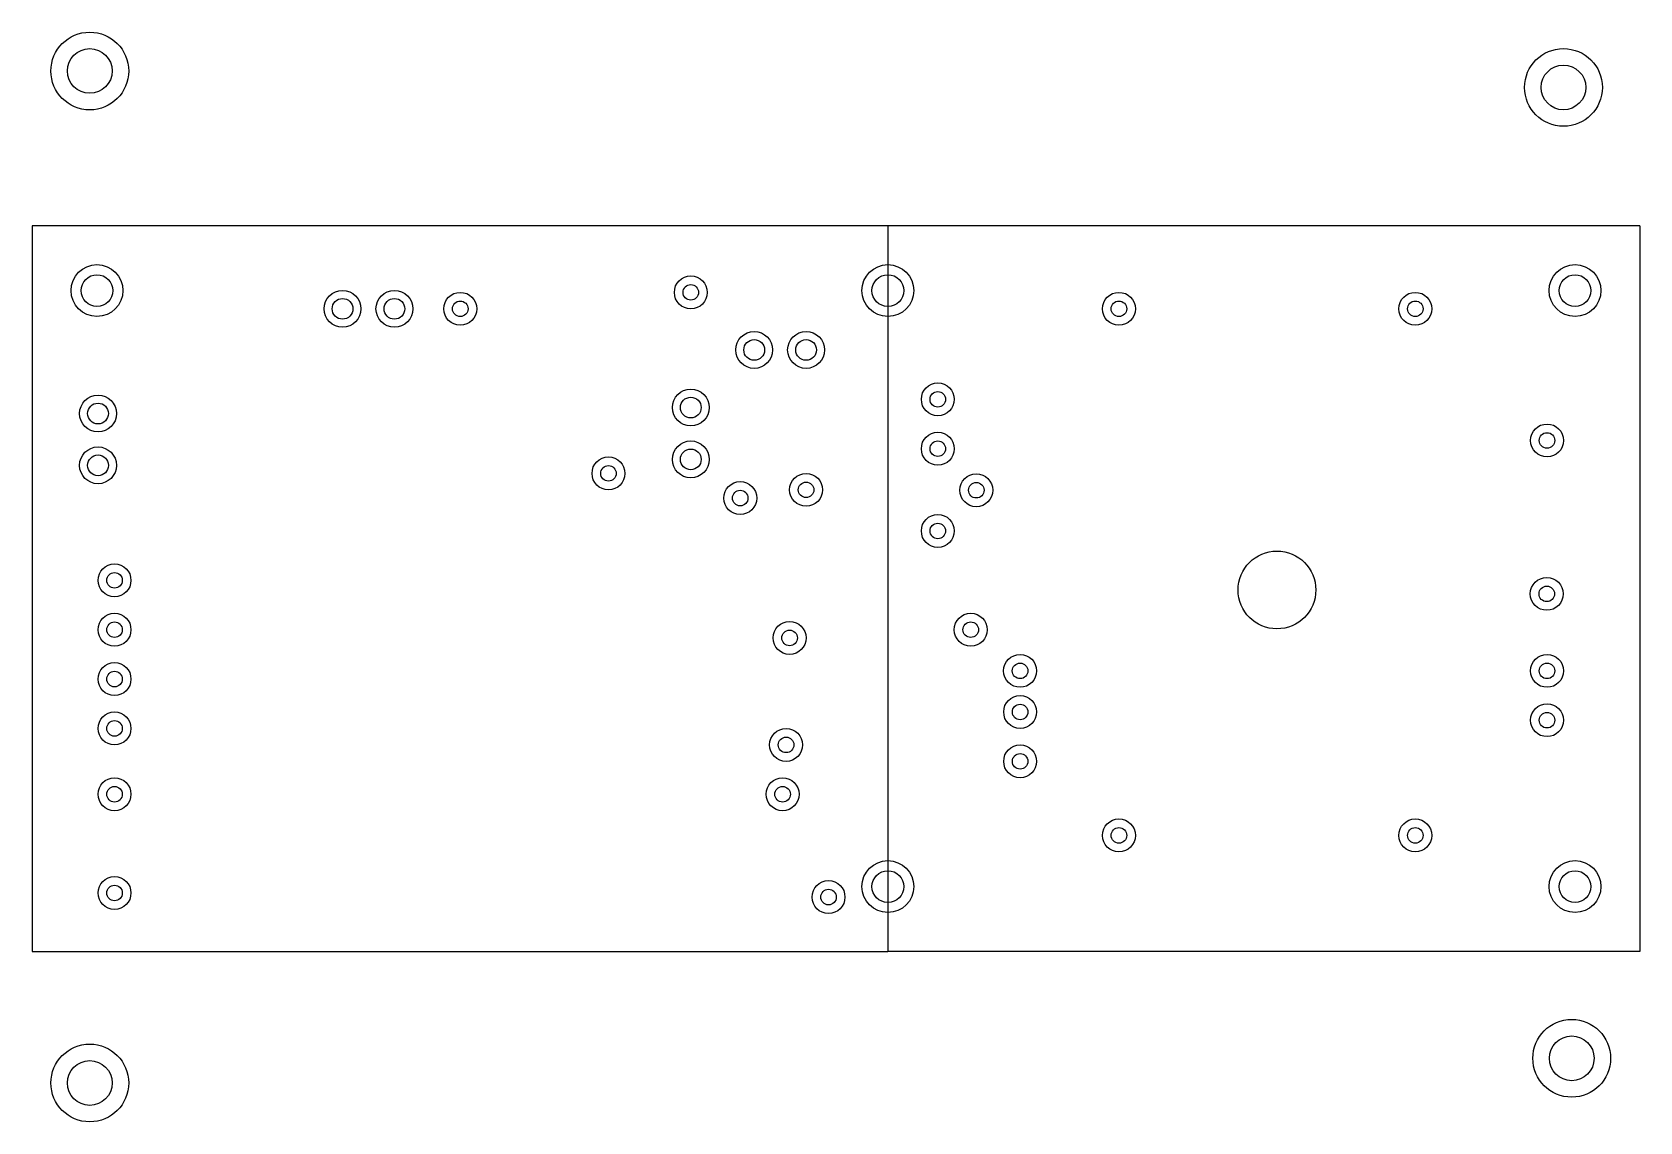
# Model space of a CAD drawing. Extents: x 0 to 62, y -6.6 to 35.5.
import ezdxf

# ---------------------------------------------------------------- set-up
doc = ezdxf.new("R2010")
doc.units = 0
for name, color, linetype in [('116', 5, 'CONTINUOUS'), ('17', 82, 'CONTINUOUS'), ('18', 82, 'CONTINUOUS'), ('20', 7, 'CONTINUOUS'), ('44', 253, 'CONTINUOUS')]:
    doc.layers.add(name, color=color, linetype=linetype)

# ---------------------------------------------------------------- blocks, each defined once
blk = doc.blocks.new('ROUNDP')
blk.add_circle((0, 0), 0.5)
blk = doc.blocks.new('ROUNDV')
blk.add_circle((0, 0), 0.5)

msp = doc.modelspace()

# ---------------------------------------------------------------- linework, layer by layer
at = {"layer": '116'}
for centre, radius in [((2.223, 33.973), 0.862), ((59.055, 33.337), 0.862), ((2.5, 25.5), 0.612), ((33, 25.5), 0.612), ((59.5, 25.5), 0.612), ((33, 2.5), 0.612), ((59.5, 2.5), 0.612), ((59.373, -4.128), 0.863), ((2.223, -5.08), 0.863)]:
    msp.add_circle(centre, radius, dxfattribs=at)
at = {"layer": '20'}
for p, q in [((33, 28), (0, 28)), ((0, 28), (0, 0)), ((33, 28), (33, 0)), ((62, 28), (33, 28)), ((62, 28), (62, 0)), ((0, 0), (33, 0)), ((62, 0), (33, 0))]:
    msp.add_line(p, q, dxfattribs=at)
for centre, radius in [((2.2225, 33.9725), 1.5), ((59.055, 33.3375), 1.5), ((2.5, 25.5), 1), ((33, 25.5), 1), ((59.5, 25.5), 1), ((48.005, 13.945), 1.5), ((33, 2.5), 1), ((59.5, 2.5), 1), ((59.373, -4.128), 1.5), ((2.223, -5.08), 1.5)]:
    msp.add_circle(centre, radius, dxfattribs=at)
at = {"layer": '44'}
for centre, radius in [((25.401, 25.43), 0.3), ((11.97, 24.795), 0.4), ((13.97, 24.795), 0.4), ((16.51, 24.795), 0.3), ((41.911, 24.795), 0.3), ((53.341, 24.795), 0.3), ((27.846, 23.2074), 0.4), ((29.846, 23.2074), 0.4), ((2.54, 20.755), 0.4), ((25.4, 20.985), 0.4), ((34.926, 21.3024), 0.3), ((58.42, 19.715), 0.3), ((25.4, 18.985), 0.4), ((34.926, 19.3973), 0.3), ((2.54, 18.755), 0.4), ((22.226, 18.445), 0.3), ((29.846, 17.81), 0.3), ((36.411, 17.795), 0.3), ((27.306, 17.4924), 0.3), ((34.926, 16.2224), 0.3), ((3.176, 14.3174), 0.3), ((58.411, 13.795), 0.3), ((3.176, 12.4123), 0.3), ((36.196, 12.4123), 0.3), ((29.211, 12.095), 0.3), ((3.176, 10.5074), 0.3), ((38.1, 10.825), 0.3), ((58.42, 10.825), 0.3), ((38.101, 9.2374), 0.3), ((3.176, 8.6024), 0.3), ((58.42, 8.92), 0.3), ((29.076, 7.9674), 0.3), ((38.101, 7.3323), 0.3), ((3.176, 6.0624), 0.3), ((28.941, 6.0624), 0.3), ((41.911, 4.475), 0.3), ((53.341, 4.475), 0.3), ((3.176, 2.2524), 0.3), ((30.711, 2.095), 0.3)]:
    msp.add_circle(centre, radius, dxfattribs=at)

# ---------------------------------------------------------------- block references
at = {"layer": '17', "xscale": 1.4224, "yscale": 1.4224}
for p, rotation in [((11.97, 24.795), 180), ((11.97, 24.795), 180), ((13.97, 24.795), 180), ((13.97, 24.795), 180), ((27.846, 23.2074), 180), ((27.846, 23.2074), 180), ((29.846, 23.2074), 180), ((29.846, 23.2074), 180), ((2.54, 20.755), 270), ((2.54, 20.755), 270), ((25.4, 20.985), 270), ((25.4, 20.985), 270), ((2.54, 18.755), 270), ((2.54, 18.755), 270), ((25.4, 18.985), 270), ((25.4, 18.985), 270)]:
    msp.add_blockref('ROUNDP', p, dxfattribs=dict(at, rotation=rotation))
at = {"layer": '18', "xscale": 1.27, "yscale": 1.27}
for p in [(25.401, 25.43), (16.51, 24.795), (41.911, 24.795), (53.341, 24.795), (34.926, 21.3024), (34.926, 19.3973), (58.42, 19.715), (22.226, 18.445), (27.306, 17.4924), (29.846, 17.81), (36.411, 17.795), (34.926, 16.2224), (3.176, 14.3174), (58.411, 13.795), (3.176, 12.4123), (36.196, 12.4123), (29.211, 12.095), (38.1, 10.825), (58.42, 10.825), (3.176, 10.5074), (38.101, 9.2374), (58.42, 8.92), (3.176, 8.6024), (29.076, 7.9674), (38.101, 7.3323), (3.176, 6.0624), (28.941, 6.0624), (41.911, 4.475), (53.341, 4.475), (3.176, 2.2524), (30.711, 2.095)]:
    msp.add_blockref('ROUNDV', p, dxfattribs=at)

doc.saveas('drawing.dxf')
